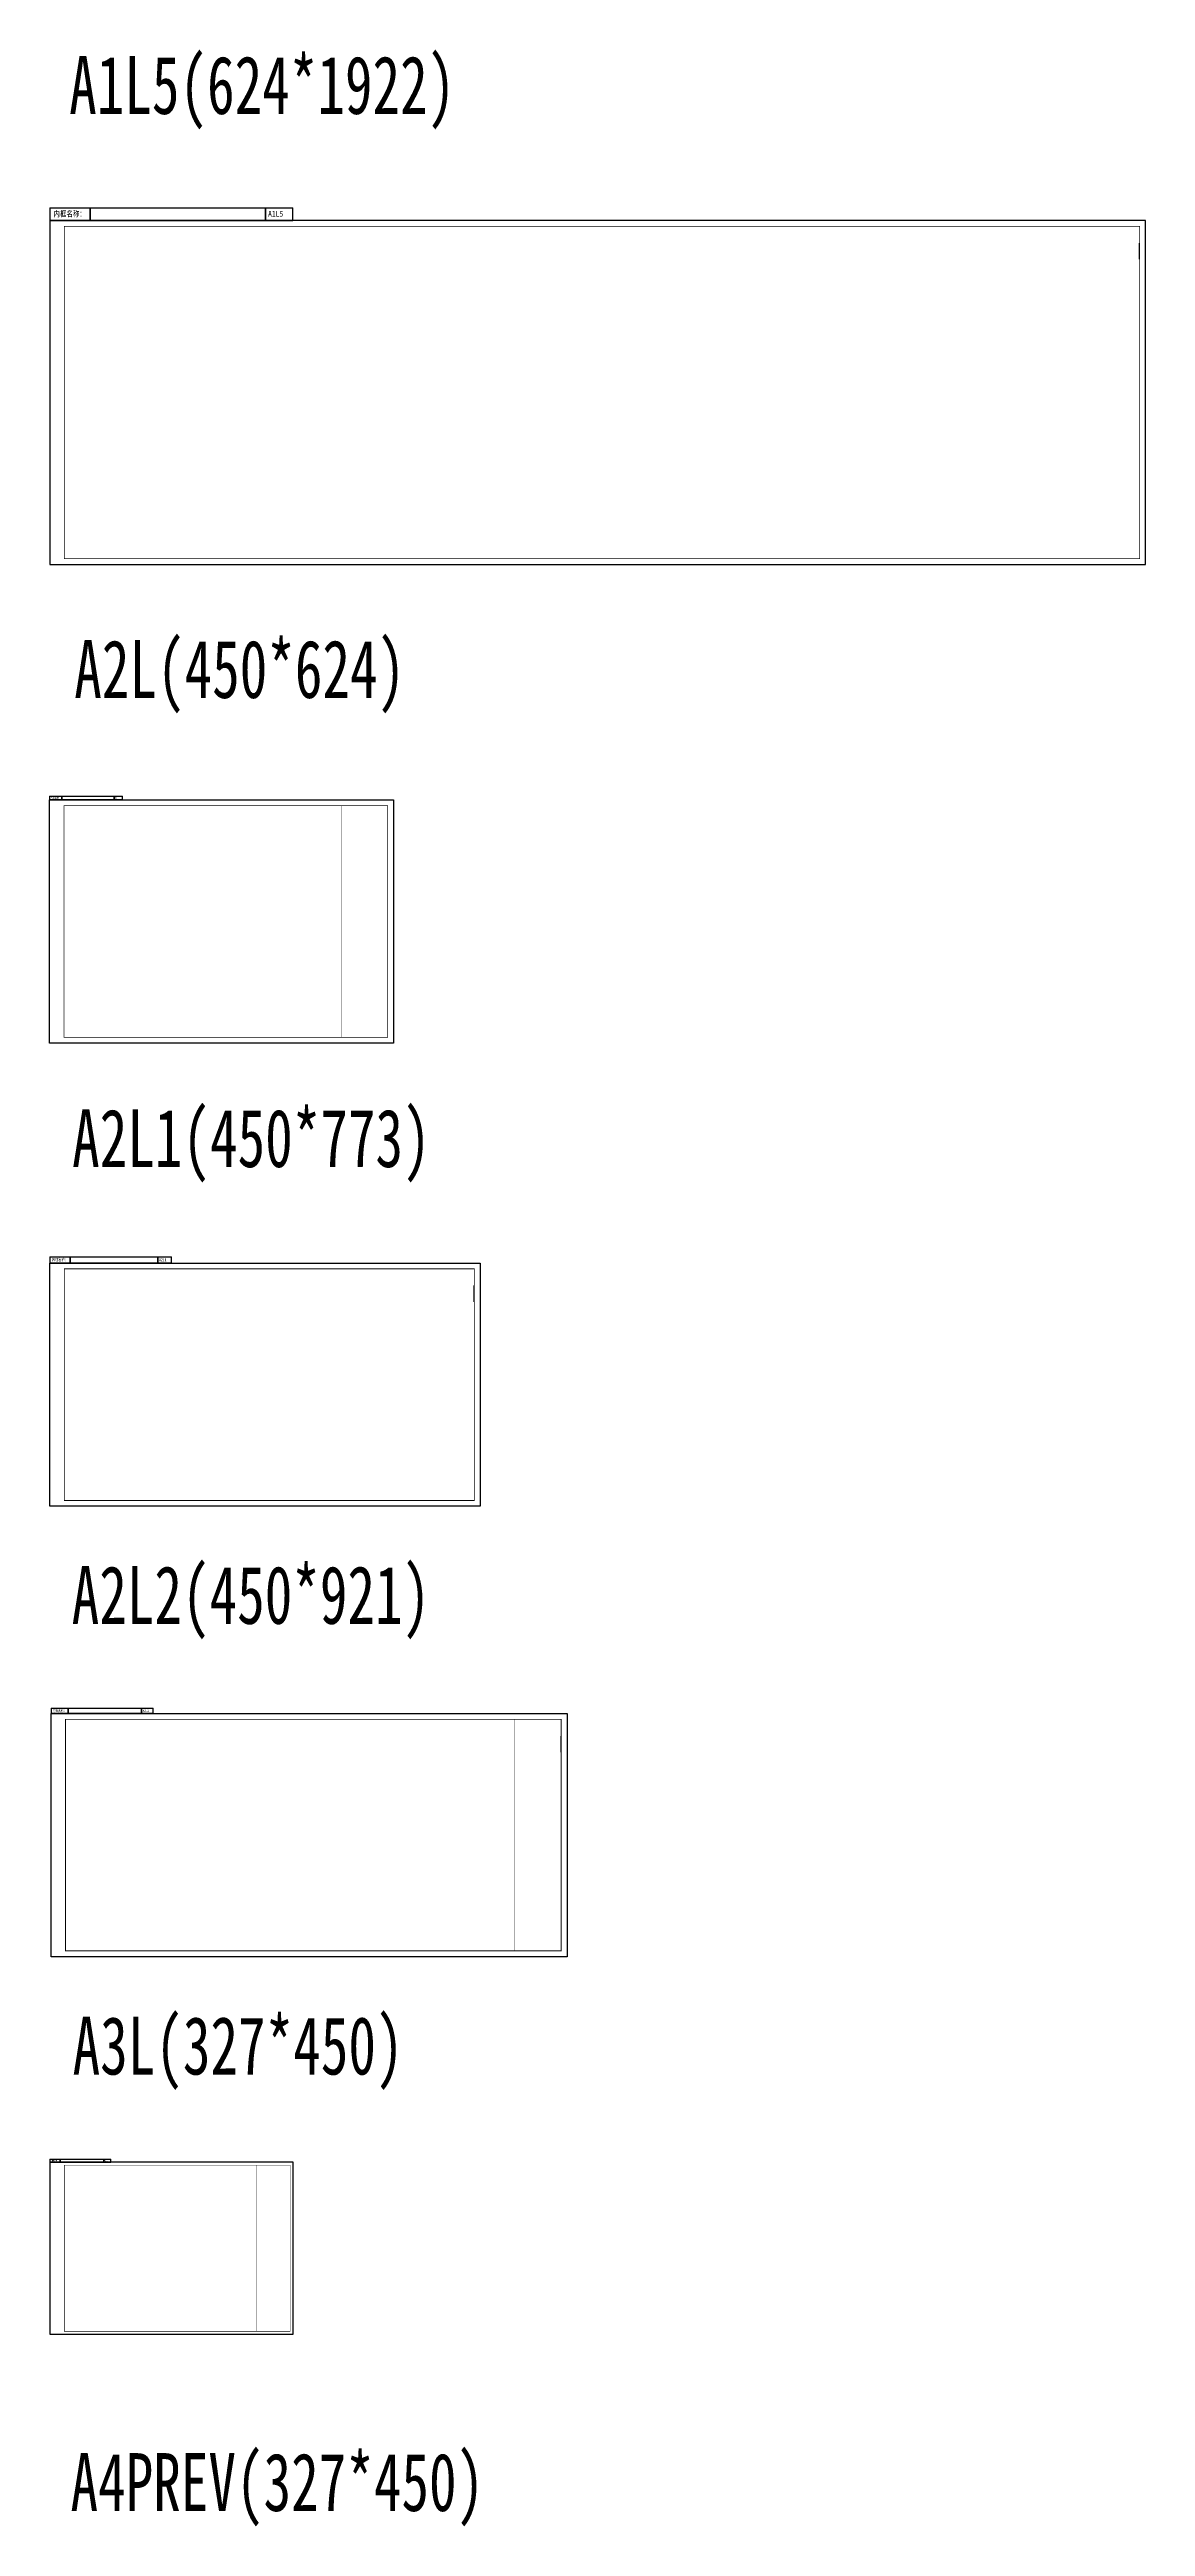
# Model space of a CAD drawing. Extents: x -671963 to 2381076, y -56129 to 1796010.
# Drawn here: x -671860 to -482622, y 416847 to 844704 of the extents above; entities that cross this region are included whole.
import ezdxf

# ---------------------------------------------------------------- set-up
doc = ezdxf.new("R2010")
doc.units = 0
doc.header["$LTSCALE"] = 1000
doc.layers.get('0').update_dxf_attribs({"linetype": 'CONTINUOUS'})
doc.layers.add('内框', color=8, linetype='CONTINUOUS', plot=False)
doc.styles.add('TH-STYLE1', font='', dxfattribs={"width": 0.7})
doc.styles.add('黑体', font='')
doc.styles.get('TH-STYLE1').set_extended_font_data('STFangsong')
doc.styles.get('黑体').set_extended_font_data('SimHei')

# ---------------------------------------------------------------- blocks, each defined once
blk = doc.blocks.new('THAPE_A1L5_inner')
blk.add_line((1882, 527), (1882, 555))
at = {"layer": '内框'}
for p, q in [((0, 616), (0, 594)), ((0, 616), (420, 616)), ((70, 594), (70, 616)), ((70, 616), (70, 594)), ((372.7, 594), (372.6, 616)), ((372.6, 616), (372.7, 594)), ((420, 594), (420, 616)), ((0, 594), (70, 594)), ((40, 594), (0, 594)), ((120, 594), (40, 594)), ((70, 594), (372.7, 594)), ((280, 594), (120, 594)), ((420, 594), (280, 594)), ((372.7, 594), (420, 594))]:
    blk.add_line(p, q, dxfattribs=at)
blk.add_lwpolyline([(0, 0), (1892, 0), (1892, 594), (0, 594)], close=True, dxfattribs=at)
at = {"layer": '内框', "const_width": 1.4}
blk.add_lwpolyline([(25, 584), (25, 10), (1882, 10), (1882, 584)], close=True, dxfattribs=at)
at = {"layer": '内框', "const_width": 0.5}
blk.add_lwpolyline([(1802, 584), (1802, 10)], dxfattribs=at)
at = {"layer": '内框', "style": '黑体', "width": 0.8}
for s, p in [('内框名称：', (6.3, 600.6)), ('A1L5', (377, 600.6))]:
    blk.add_text(s, height=10, dxfattribs=at).set_placement(p)
blk.add_attdef('内框名称', (73.6, 600.6), '', height=10, dxfattribs=at)
blk = doc.blocks.new('THAPE_A2L_inner')
at = {"layer": '内框'}
for p, q in [((0, 426.6), (0, 420)), ((0, 426.6), (126, 426.6)), ((0, 420), (21, 420)), ((12, 420), (0, 420)), ((36, 420), (12, 420)), ((21, 420), (21, 426.6)), ((21, 426.6), (21, 420)), ((21, 420), (111.8, 420)), ((84, 420), (36, 420)), ((126, 420), (84, 420)), ((111.8, 420), (111.8, 426.6)), ((111.8, 426.6), (111.8, 420)), ((111.8, 420), (126, 420)), ((126, 420), (126, 426.6))]:
    blk.add_line(p, q, dxfattribs=at)
blk.add_lwpolyline([(0, 0), (0, 420), (594, 420), (594, 0)], close=True, dxfattribs=at)
at = {"layer": '内框', "const_width": 1.4}
blk.add_lwpolyline([(25, 410), (25, 10), (584, 10), (584, 410)], close=True, dxfattribs=at)
at = {"layer": '内框', "const_width": 0.5}
blk.add_lwpolyline([(504, 410), (504, 10)], dxfattribs=at)
at = {"layer": '内框', "style": '黑体', "width": 0.8}
for s, p in [('内框名称：', (1.9, 422)), ('A2L', (113.1, 422))]:
    blk.add_text(s, height=3, dxfattribs=at).set_placement(p)
blk.add_attdef('内框名称', (22.1, 422), '', height=3, dxfattribs=at)
blk = doc.blocks.new('THAPE_A2L1_inner')
blk.add_line((733, 353), (733, 381))
at = {"layer": '内框'}
for p, q in [((0, 431), (0, 420)), ((0, 431), (210, 431)), ((35, 420), (35, 431)), ((35, 431), (35, 420)), ((186.3, 420), (186.3, 431)), ((186.3, 431), (186.3, 420)), ((210, 420), (210, 431)), ((0, 420), (35, 420)), ((20, 420), (0, 420)), ((60, 420), (20, 420)), ((35, 420), (186.3, 420)), ((140, 420), (60, 420)), ((210, 420), (140, 420)), ((186.3, 420), (210, 420))]:
    blk.add_line(p, q, dxfattribs=at)
blk.add_lwpolyline([(0, 0), (0, 420), (743, 420), (743, 0)], close=True, dxfattribs=at)
at = {"layer": '内框', "const_width": 1.4}
blk.add_lwpolyline([(25, 410), (25, 10), (733, 10), (733, 410)], close=True, dxfattribs=at)
at = {"layer": '内框', "const_width": 0.5}
blk.add_lwpolyline([(653, 410), (653, 10)], dxfattribs=at)
at = {"layer": '内框', "style": '黑体', "width": 0.8}
for s, p in [('内框名称：', (3.2, 423.3)), ('A2L1', (188.5, 423.3))]:
    blk.add_text(s, height=5, dxfattribs=at).set_placement(p)
blk.add_attdef('内框名称', (36.8, 423.3), '', height=5, dxfattribs=at)
blk = doc.blocks.new('THAPE_A2L2_inner')
blk.add_line((881, 353), (881, 381))
at = {"layer": '内框'}
for p, q in [((0, 429.2), (0, 420)), ((0, 429.2), (176.4, 429.2)), ((29.4, 420), (29.4, 429.2)), ((29.4, 429.2), (29.4, 420)), ((156.5, 420), (156.5, 429.2)), ((156.5, 429.2), (156.5, 420)), ((176.4, 420), (176.4, 429.2)), ((0, 420), (29.4, 420)), ((16.8, 420), (0, 420)), ((50.4, 420), (16.8, 420)), ((29.4, 420), (156.5, 420)), ((117.6, 420), (50.4, 420)), ((176.4, 420), (117.6, 420)), ((156.5, 420), (176.4, 420))]:
    blk.add_line(p, q, dxfattribs=at)
blk.add_lwpolyline([(0, 0), (0, 420), (891, 420), (891, 0)], close=True, dxfattribs=at)
at = {"layer": '内框', "const_width": 1.4}
blk.add_lwpolyline([(25, 410), (25, 10), (881, 10), (881, 410)], close=True, dxfattribs=at)
at = {"layer": '内框', "const_width": 0.5}
blk.add_lwpolyline([(801, 410), (801, 10)], dxfattribs=at)
at = {"layer": '内框', "style": '黑体', "width": 0.8}
for s, p in [('内框名称：', (2.7, 422.8)), ('A2L2', (158.3, 422.8))]:
    blk.add_text(s, height=4.2, dxfattribs=at).set_placement(p)
blk.add_attdef('内框名称', (30.9, 422.8), '', height=4.2, dxfattribs=at)
blk = doc.blocks.new('THAPE_A3L_inner')
at = {"layer": '内框'}
for p, q in [((0, 302.5), (0, 297)), ((0, 302.5), (105, 302.5)), ((17.5, 297), (17.5, 302.5)), ((17.5, 302.5), (17.5, 297)), ((93.2, 297), (93.2, 302.5)), ((93.2, 302.5), (93.2, 297)), ((105, 297), (105, 302.5)), ((0, 297), (17.5, 297)), ((10, 297), (0, 297)), ((30, 297), (10, 297)), ((17.5, 297), (93.2, 297)), ((70, 297), (30, 297)), ((105, 297), (70, 297)), ((93.2, 297), (105, 297))]:
    blk.add_line(p, q, dxfattribs=at)
blk.add_lwpolyline([(0, 0), (420, 0), (420, 297), (0, 297)], close=True, dxfattribs=at)
at = {"layer": '内框', "const_width": 1}
blk.add_lwpolyline([(25, 5), (415, 5), (415, 292), (25, 292)], close=True, dxfattribs=at)
at = {"layer": '内框', "const_width": 0.5}
blk.add_lwpolyline([(357.6, 292), (357.6, 5)], dxfattribs=at)
at = {"layer": '内框', "style": '黑体', "width": 0.8}
for s, p in [('内框名称：', (1.6, 298.7)), ('A3L', (94.2, 298.7))]:
    blk.add_text(s, height=2.5, dxfattribs=at).set_placement(p)
blk.add_attdef('内框名称', (18.4, 298.7), '', height=2.5, dxfattribs=at)

msp = doc.modelspace()

# ---------------------------------------------------------------- block references
at = {"layer": '内框', "xscale": 100, "yscale": 100, "zscale": 100}
for name, p in [('THAPE_A1L5_inner', (-671822.4352, 755767.3131)), ('THAPE_A2L_inner', (-671860.3575, 673083.0372)), ('THAPE_A2L1_inner', (-671813.1452, 593079.0496)), ('THAPE_A2L2_inner', (-671605.897, 515268.5984)), ('THAPE_A3L_inner', (-671805.1527, 450051.8243))]:
    msp.add_blockref(name, p, dxfattribs=at)

# ---------------------------------------------------------------- texts
at = {"layer": '内框', "char_height": 10000, "width": 30007.30992, "attachment_point": 1, "style": 'TH-STYLE1'}
for s, insert in [('A1L5(624*1922)', (-668474.0389, 843574.8322)), ('A2L(450*624)', (-667595.7217, 742692.2822)), ('A2L1(450*773)', (-667965.5686, 661664.4853)), ('A2L2(450*921)', (-668038.6732, 582756.584)), ('A3L(327*450)', (-667880.8253, 504908.2727)), ('A4PREV(327*450)', (-668241.9486, 429513.195))]:
    msp.add_mtext(s, dxfattribs=dict(at, insert=insert))

doc.saveas('drawing.dxf')
